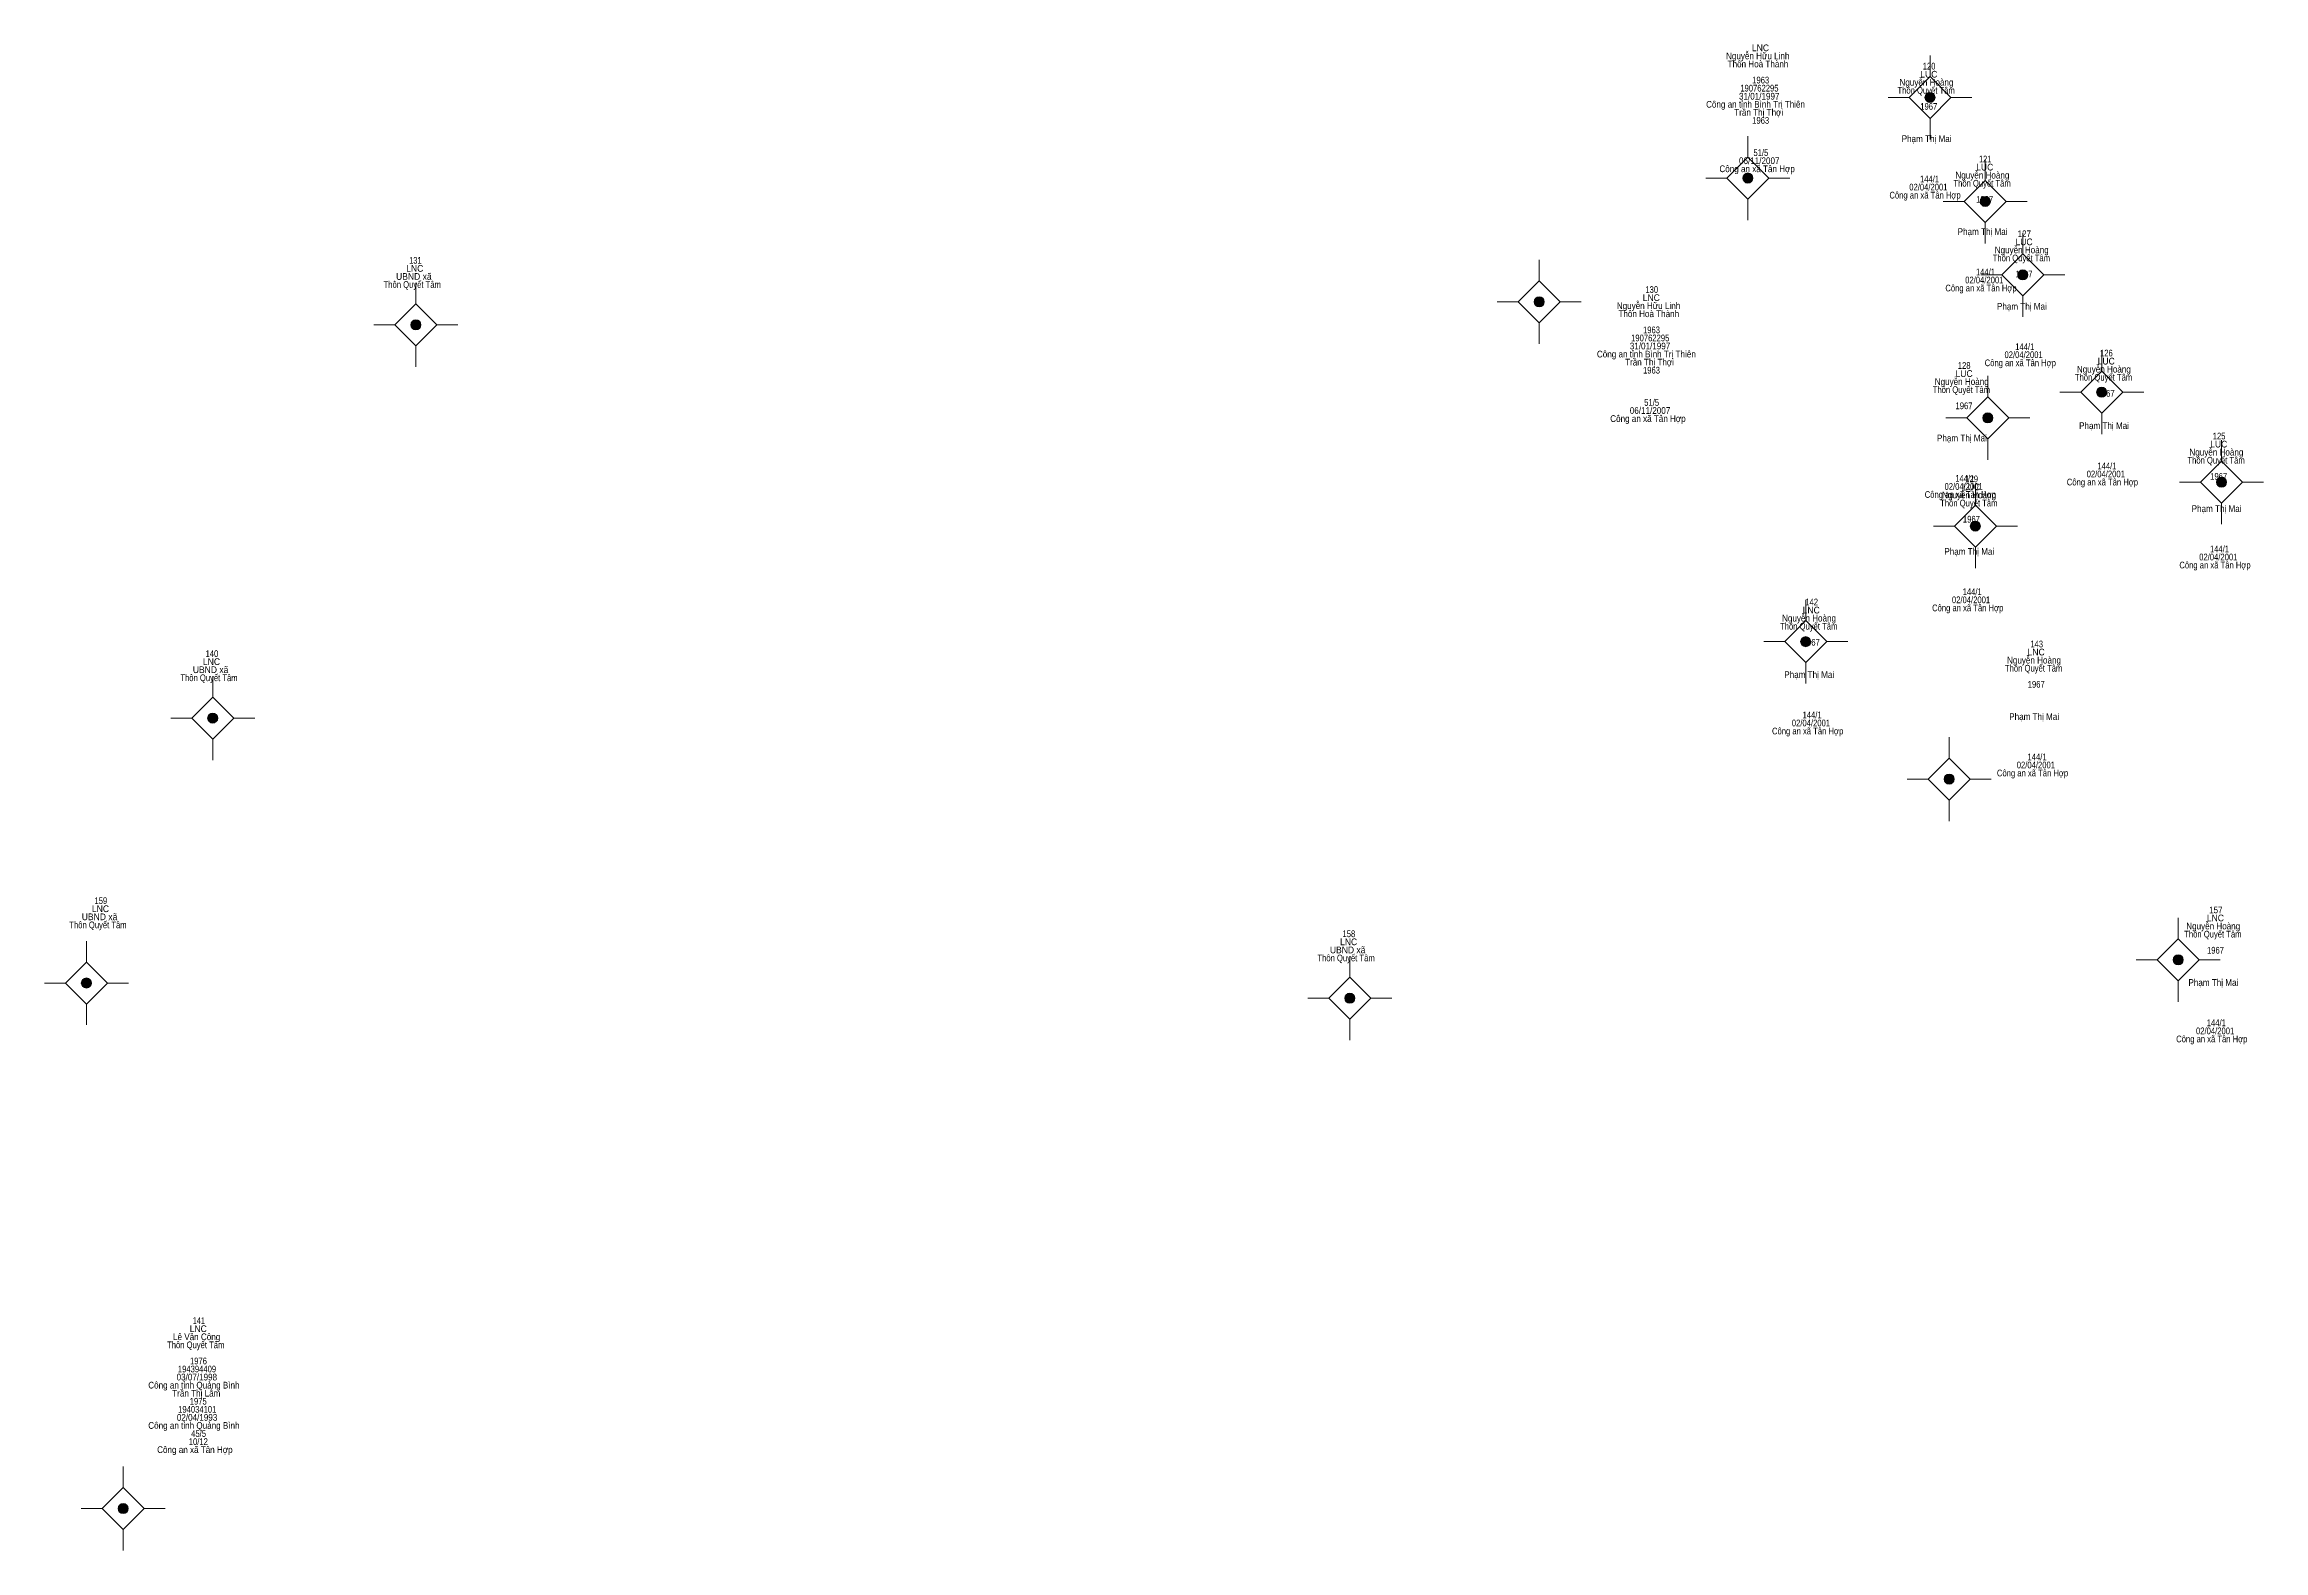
# Model space of a CAD drawing. Header units: metres. Extents: x 548452 to 551009, y 1840956 to 1844548.
# Drawn here: x 550754.1 to 550886.2, y 1841491.5 to 1841581.1 of the extents above; entities that cross this region are included whole.
import ezdxf
from ezdxf.enums import TextEntityAlignment as Align

# ---------------------------------------------------------------- set-up
doc = ezdxf.new("R2010")
doc.units = ezdxf.units.M
doc.header["$LTSCALE"] = 0.16
doc.layers.add('11', color=7, linetype='Continuous', lineweight=13)
doc.layers.add('15', color=7, linetype='Continuous')

msp = doc.modelspace()

# ---------------------------------------------------------------- hatches: boundary and pattern name
at = {"layer": '11'}
for points in [[(550866.6095, 1841577.99, 1), (550866.0095, 1841577.99, 1)], [(550855.7695, 1841573.19, 1), (550855.1695, 1841573.19, 1)], [(550869.8995, 1841571.8, 1), (550869.2995, 1841571.8, 1)], [(550872.1295, 1841567.42, 1), (550871.5295, 1841567.42, 1)], [(550843.3495, 1841565.82, 1), (550842.7495, 1841565.82, 1)], [(550776.4795, 1841564.45, 1), (550775.8795, 1841564.45, 1)], [(550876.8295, 1841560.44, 1), (550876.2295, 1841560.44, 1)], [(550870.0495, 1841558.91, 1), (550869.4495, 1841558.91, 1)], [(550883.9695, 1841555.08, 1), (550883.3695, 1841555.08, 1)], [(550869.3095, 1841552.47, 1), (550868.7095, 1841552.47, 1)], [(550859.2095, 1841545.59, 1), (550858.6095, 1841545.59, 1)], [(550764.3795, 1841541.04, 1), (550763.7795, 1841541.04, 1)], [(550867.7495, 1841537.41, 1), (550867.1495, 1841537.41, 1)], [(550881.3895, 1841526.65, 1), (550880.7895, 1841526.65, 1)], [(550756.8595, 1841525.27, 1), (550756.2595, 1841525.27, 1)], [(550832.0695, 1841524.36, 1), (550831.4695, 1841524.36, 1)], [(550759.0495, 1841493.98, 1), (550758.4495, 1841493.98, 1)]]:
    msp.add_hatch(color=256, dxfattribs=at).paths.add_polyline_path(points)

# ---------------------------------------------------------------- linework, layer by layer
for p, q in [((550866.31, 1841580.49), (550866.31, 1841579.24)), ((550865.06, 1841577.99), (550863.81, 1841577.99)), ((550868.81, 1841577.99), (550867.56, 1841577.99)), ((550866.31, 1841576.74), (550866.31, 1841575.49)), ((550855.47, 1841575.69), (550855.47, 1841574.44)), ((550869.6, 1841574.3), (550869.6, 1841573.05)), ((550854.22, 1841573.19), (550852.97, 1841573.19)), ((550857.97, 1841573.19), (550856.72, 1841573.19)), ((550855.47, 1841571.94), (550855.47, 1841570.69)), ((550868.35, 1841571.8), (550867.1, 1841571.8)), ((550872.1, 1841571.8), (550870.85, 1841571.8)), ((550869.6, 1841570.55), (550869.6, 1841569.3)), ((550871.83, 1841569.92), (550871.83, 1841568.67)), ((550843.05, 1841568.32), (550843.05, 1841567.07)), ((550870.58, 1841567.42), (550869.33, 1841567.42)), ((550874.33, 1841567.42), (550873.08, 1841567.42)), ((550776.18, 1841566.95), (550776.18, 1841565.7)), ((550871.83, 1841566.17), (550871.83, 1841564.92)), ((550841.8, 1841565.82), (550840.55, 1841565.82)), ((550843.05, 1841564.57), (550843.05, 1841563.32)), ((550845.55, 1841565.82), (550844.3, 1841565.82)), ((550774.93, 1841564.45), (550773.68, 1841564.45)), ((550776.18, 1841563.2), (550776.18, 1841561.95)), ((550778.68, 1841564.45), (550777.43, 1841564.45)), ((550876.53, 1841562.94), (550876.53, 1841561.69)), ((550869.75, 1841561.41), (550869.75, 1841560.16)), ((550875.28, 1841560.44), (550874.03, 1841560.44)), ((550879.03, 1841560.44), (550877.78, 1841560.44)), ((550868.5, 1841558.91), (550867.25, 1841558.91)), ((550872.25, 1841558.91), (550871, 1841558.91)), ((550876.53, 1841559.19), (550876.53, 1841557.94)), ((550869.75, 1841557.66), (550869.75, 1841556.41)), ((550883.67, 1841557.58), (550883.67, 1841556.33)), ((550869.01, 1841554.97), (550869.01, 1841553.72)), ((550882.42, 1841555.08), (550881.17, 1841555.08)), ((550886.17, 1841555.08), (550884.92, 1841555.08)), ((550883.67, 1841553.83), (550883.67, 1841552.58)), ((550867.76, 1841552.47), (550866.51, 1841552.47)), ((550871.51, 1841552.47), (550870.26, 1841552.47)), ((550869.01, 1841551.22), (550869.01, 1841549.97)), ((550858.91, 1841548.09), (550858.91, 1841546.84)), ((550857.66, 1841545.59), (550856.41, 1841545.59)), ((550861.41, 1841545.59), (550860.16, 1841545.59)), ((550764.08, 1841543.54), (550764.08, 1841542.29)), ((550858.91, 1841544.34), (550858.91, 1841543.09)), ((550762.83, 1841541.04), (550761.58, 1841541.04)), ((550766.58, 1841541.04), (550765.33, 1841541.04)), ((550764.08, 1841539.79), (550764.08, 1841538.54)), ((550867.45, 1841539.91), (550867.45, 1841538.66)), ((550866.2, 1841537.41), (550864.95, 1841537.41)), ((550869.95, 1841537.41), (550868.7, 1841537.41)), ((550867.45, 1841536.16), (550867.45, 1841534.91)), ((550881.09, 1841529.15), (550881.09, 1841527.9)), ((550756.56, 1841527.77), (550756.56, 1841526.52)), ((550831.77, 1841526.86), (550831.77, 1841525.61)), ((550879.84, 1841526.65), (550878.59, 1841526.65)), ((550883.59, 1841526.65), (550882.34, 1841526.65)), ((550755.31, 1841525.27), (550754.06, 1841525.27)), ((550759.06, 1841525.27), (550757.81, 1841525.27)), ((550881.09, 1841525.4), (550881.09, 1841524.15)), ((550756.56, 1841524.02), (550756.56, 1841522.77)), ((550830.52, 1841524.36), (550829.27, 1841524.36)), ((550834.27, 1841524.36), (550833.02, 1841524.36)), ((550831.77, 1841523.11), (550831.77, 1841521.86)), ((550758.75, 1841496.48), (550758.75, 1841495.23)), ((550757.5, 1841493.98), (550756.25, 1841493.98)), ((550761.25, 1841493.98), (550760, 1841493.98)), ((550758.75, 1841492.73), (550758.75, 1841491.48))]:
    msp.add_line(p, q, dxfattribs=at)
for points in [[(550866.31, 1841579.24), (550865.06, 1841577.99), (550866.31, 1841576.74), (550867.56, 1841577.99)], [(550855.47, 1841574.44), (550854.22, 1841573.19), (550855.47, 1841571.94), (550856.72, 1841573.19)], [(550869.6, 1841573.05), (550868.35, 1841571.8), (550869.6, 1841570.55), (550870.85, 1841571.8)], [(550871.83, 1841568.67), (550870.58, 1841567.42), (550871.83, 1841566.17), (550873.08, 1841567.42)], [(550843.05, 1841567.07), (550841.8, 1841565.82), (550843.05, 1841564.57), (550844.3, 1841565.82)], [(550776.18, 1841565.7), (550774.93, 1841564.45), (550776.18, 1841563.2), (550777.43, 1841564.45)], [(550876.53, 1841561.69), (550875.28, 1841560.44), (550876.53, 1841559.19), (550877.78, 1841560.44)], [(550869.75, 1841560.16), (550868.5, 1841558.91), (550869.75, 1841557.66), (550871, 1841558.91)], [(550883.67, 1841556.33), (550882.42, 1841555.08), (550883.67, 1841553.83), (550884.92, 1841555.08)], [(550869.01, 1841553.72), (550867.76, 1841552.47), (550869.01, 1841551.22), (550870.26, 1841552.47)], [(550858.91, 1841546.84), (550857.66, 1841545.59), (550858.91, 1841544.34), (550860.16, 1841545.59)], [(550764.08, 1841542.29), (550762.83, 1841541.04), (550764.08, 1841539.79), (550765.33, 1841541.04)], [(550867.45, 1841538.66), (550866.2, 1841537.41), (550867.45, 1841536.16), (550868.7, 1841537.41)], [(550881.09, 1841527.9), (550879.84, 1841526.65), (550881.09, 1841525.4), (550882.34, 1841526.65)], [(550756.56, 1841526.52), (550755.31, 1841525.27), (550756.56, 1841524.02), (550757.81, 1841525.27)], [(550831.77, 1841525.61), (550830.52, 1841524.36), (550831.77, 1841523.11), (550833.02, 1841524.36)], [(550758.75, 1841495.23), (550757.5, 1841493.98), (550758.75, 1841492.73), (550760, 1841493.98)]]:
    msp.add_lwpolyline(points, close=True, dxfattribs=at)
for centre in [(550866.3095, 1841577.99), (550855.4695, 1841573.19), (550869.5995, 1841571.8), (550871.8295, 1841567.42), (550843.0495, 1841565.82), (550776.1795, 1841564.45), (550876.5295, 1841560.44), (550869.7495, 1841558.91), (550883.6695, 1841555.08), (550869.0095, 1841552.47), (550858.9095, 1841545.59), (550764.0795, 1841541.04), (550867.4495, 1841537.41), (550881.0895, 1841526.65), (550756.5595, 1841525.27), (550831.7695, 1841524.36), (550758.7495, 1841493.98)]:
    msp.add_circle(centre, 0.3, dxfattribs=at)

# ---------------------------------------------------------------- texts
at = {"layer": '15'}
for s, width, p in [('Nguyễn Hữu Linh', 0.9, (550856.055, 1841580.26)), ('LNC', 0.95, (550856.22, 1841580.74)), ('Thôn Hoà Thành', 0.9, (550856.07, 1841579.78)), ('1963', 0.85, (550856.23, 1841578.82)), ('Nguyễn Hoàng', 0.9, (550866.1, 1841578.69)), ('LUC', 0.95, (550866.24, 1841579.17)), ('120', 0.85, (550866.255, 1841579.65)), ('Công an tỉnh Bình Trị Thiên', 0.9, (550855.925, 1841577.38)), ('31/01/1997', 0.9, (550856.145, 1841577.86)), ('190762295', 0.85, (550856.155, 1841578.34)), ('Thôn Quyết Tâm', 0.85, (550866.08, 1841578.21)), ('Trần Thị Thợi', 0.9, (550856.115, 1841576.9)), ('1963', 0.85, (550856.23, 1841576.42)), ('1967', 0.85, (550866.235, 1841577.25)), ('Phạm Thị Mai', 0.9, (550866.11, 1841575.33)), ('Công an xã Tân Hợp', 0.9, (550856.02, 1841573.54)), ('06/11/2007', 0.9, (550856.145, 1841574.02)), ('51/5', 0.85, (550856.24, 1841574.5)), ('LUC', 0.95, (550869.57, 1841573.64)), ('121', 0.8, (550869.595, 1841574.12)), (' 02/04/2001', 0.85, (550866.15, 1841572.45)), (' 144/1', 0.85, (550866.22, 1841572.93)), ('Thôn Quyết Tâm', 0.85, (550869.41, 1841572.68)), ('Nguyễn Hoàng', 0.9, (550869.43, 1841573.16)), (' Công an xã Tân Hợp ', 0.85, (550866.015, 1841571.97)), ('1967', 0.85, (550869.565, 1841571.72)), ('Phạm Thị Mai', 0.9, (550869.44, 1841569.8)), ('127', 0.9, (550871.925, 1841569.67)), ('131', 0.8, (550776.145, 1841568.09)), ('Thôn Quyết Tâm', 0.85, (550871.75, 1841568.23)), ('Nguyễn Hoàng', 0.9, (550871.77, 1841568.71)), ('LUC', 0.95, (550871.91, 1841569.19)), ('UBND xã', 0.95, (550776.055, 1841567.13)), ('LNC', 0.95, (550776.11, 1841567.61)), (' 02/04/2001', 0.85, (550869.48, 1841566.92)), (' 144/1', 0.85, (550869.55, 1841567.4)), ('1967', 0.85, (550871.905, 1841567.27)), ('Thôn Quyết Tâm', 0.85, (550775.96, 1841566.65)), ('Nguyễn Hữu Linh', 0.9, (550849.555, 1841565.39)), ('LNC', 0.95, (550849.72, 1841565.87)), ('130', 0.85, (550849.745, 1841566.35)), (' Công an xã Tân Hợp ', 0.85, (550869.345, 1841566.44)), ('Thôn Hoà Thành', 0.9, (550849.57, 1841564.91)), ('Phạm Thị Mai', 0.9, (550871.78, 1841565.35)), ('31/01/1997', 0.9, (550849.645, 1841562.99)), ('190762295', 0.85, (550849.655, 1841563.47)), ('1963', 0.85, (550849.73, 1841563.95)), (' 144/1', 0.85, (550871.89, 1841562.95)), ('Công an tỉnh Bình Trị Thiên', 0.9, (550849.425, 1841562.51)), ('Trần Thị Thợi', 0.9, (550849.615, 1841562.03)), ('1963', 0.85, (550849.73, 1841561.55)), ('128', 0.85, (550868.345, 1841561.83)), (' Công an xã Tân Hợp ', 0.85, (550871.685, 1841561.99)), (' 02/04/2001', 0.85, (550871.82, 1841562.47)), ('Nguyễn Hoàng', 0.9, (550876.66, 1841561.61)), ('LUC', 0.95, (550876.8, 1841562.09)), ('126', 0.85, (550876.81, 1841562.57)), ('Thôn Quyết Tâm', 0.85, (550868.18, 1841560.39)), ('Nguyễn Hoàng', 0.9, (550868.2, 1841560.87)), ('LUC', 0.95, (550868.34, 1841561.35)), ('Thôn Quyết Tâm', 0.85, (550876.64, 1841561.13)), ('1967', 0.85, (550876.795, 1841560.17)), ('06/11/2007', 0.9, (550849.645, 1841559.15)), ('51/5', 0.85, (550849.74, 1841559.63)), ('1967', 0.85, (550868.335, 1841559.43)), ('Công an xã Tân Hợp', 0.9, (550849.52, 1841558.67)), ('Phạm Thị Mai', 0.9, (550868.21, 1841557.51)), ('Phạm Thị Mai', 0.9, (550876.67, 1841558.25)), ('125', 0.85, (550883.52, 1841557.63)), ('Thôn Quyết Tâm', 0.85, (550883.34, 1841556.19)), ('Nguyễn Hoàng', 0.9, (550883.36, 1841556.67)), ('LUC', 0.95, (550883.5, 1841557.15)), (' 144/1', 0.85, (550868.32, 1841555.11)), ('129', 0.85, (550868.79, 1841555.08)), (' Công an xã Tân Hợp ', 0.85, (550876.575, 1841554.89)), (' 02/04/2001', 0.85, (550876.71, 1841555.37)), (' 144/1', 0.85, (550876.78, 1841555.85)), ('1967', 0.85, (550883.495, 1841555.23)), (' Công an xã Tân Hợp ', 0.85, (550868.115, 1841554.15)), ('Thôn Quyết Tâm', 0.85, (550868.62, 1841553.64)), ('Nguyễn Hoàng', 0.9, (550868.64, 1841554.12)), (' 02/04/2001', 0.85, (550868.25, 1841554.63)), ('LUC', 0.95, (550868.78, 1841554.6)), ('1967', 0.85, (550868.775, 1841552.68)), ('Phạm Thị Mai', 0.9, (550883.37, 1841553.31)), (' 144/1', 0.85, (550883.48, 1841550.91)), ('Phạm Thị Mai', 0.9, (550868.65, 1841550.76)), (' Công an xã Tân Hợp ', 0.85, (550883.275, 1841549.95)), (' 02/04/2001', 0.85, (550883.41, 1841550.43)), (' 144/1', 0.85, (550868.76, 1841548.36)), ('LNC', 0.95, (550859.24, 1841547.27)), ('142', 0.85, (550859.265, 1841547.75)), (' Công an xã Tân Hợp ', 0.85, (550868.555, 1841547.4)), (' 02/04/2001', 0.85, (550868.69, 1841547.88)), ('Thôn Quyết Tâm', 0.85, (550859.09, 1841546.31)), ('Nguyễn Hoàng', 0.9, (550859.11, 1841546.79)), ('140', 0.85, (550764.035, 1841544.68)), ('1967', 0.85, (550859.245, 1841545.35)), ('Nguyễn Hoàng', 0.9, (550872.5, 1841544.29)), ('LNC', 0.95, (550872.63, 1841544.77)), ('143', 0.85, (550872.66, 1841545.25)), ('Thôn Quyết Tâm', 0.85, (550763.86, 1841543.24)), ('UBND xã', 0.95, (550763.955, 1841543.72)), ('LNC', 0.95, (550764.01, 1841544.2)), ('Phạm Thị Mai', 0.9, (550859.12, 1841543.43)), ('Thôn Quyết Tâm', 0.85, (550872.48, 1841543.81)), ('1967', 0.85, (550872.635, 1841542.85)), (' 02/04/2001', 0.85, (550859.16, 1841540.55)), (' 144/1', 0.85, (550859.23, 1841541.03)), ('Phạm Thị Mai', 0.9, (550872.51, 1841540.93)), (' Công an xã Tân Hợp ', 0.85, (550859.025, 1841540.07)), (' 02/04/2001', 0.85, (550872.55, 1841538.05)), (' 144/1', 0.85, (550872.62, 1841538.53)), (' Công an xã Tân Hợp ', 0.85, (550872.415, 1841537.57)), ('159', 0.85, (550757.42, 1841529.97)), ('Thôn Quyết Tâm', 0.85, (550757.25, 1841528.53)), ('UBND xã', 0.95, (550757.345, 1841529.01)), ('LNC', 0.95, (550757.4, 1841529.49)), ('Nguyễn Hoàng', 0.9, (550883.17, 1841528.46)), ('LNC', 0.95, (550883.3, 1841528.94)), ('157', 0.9, (550883.325, 1841529.42)), ('LNC', 0.95, (550831.7, 1841527.52)), ('158', 0.85, (550831.715, 1841528)), ('Thôn Quyết Tâm', 0.85, (550883.15, 1841527.98)), ('Thôn Quyết Tâm', 0.85, (550831.55, 1841526.56)), ('UBND xã', 0.95, (550831.645, 1841527.04)), ('1967', 0.85, (550883.305, 1841527.02)), ('Phạm Thị Mai', 0.9, (550883.18, 1841525.1)), (' 02/04/2001', 0.85, (550883.22, 1841522.22)), (' 144/1', 0.85, (550883.29, 1841522.7)), (' Công an xã Tân Hợp ', 0.85, (550883.085, 1841521.74)), ('141', 0.8, (550763.255, 1841504.97)), ('Thôn Quyết Tâm', 0.85, (550763.07, 1841503.53)), ('Lê Văn Công', 0.9, (550763.125, 1841504.01)), ('LNC', 0.95, (550763.22, 1841504.49)), ('194394409', 0.85, (550763.145, 1841502.09)), ('1976', 0.85, (550763.23, 1841502.57)), ('Công an tỉnh Quảng Bình', 0.9, (550762.96, 1841501.13)), ('03/07/1998', 0.9, (550763.135, 1841501.61)), ('Trần Thị Lâm', 0.9, (550763.105, 1841500.65)), ('194034101', 0.85, (550763.16, 1841499.69)), ('1975', 0.85, (550763.22, 1841500.17)), ('Công an tỉnh Quảng Bình', 0.9, (550762.96, 1841498.73)), ('02/04/1993', 0.9, (550763.15, 1841499.21)), ('45/5', 0.85, (550763.24, 1841498.25)), ('Công an xã Tân Hợp', 0.9, (550763.02, 1841497.29)), ('10/12', 0.85, (550763.225, 1841497.77))]:
    msp.add_text(s, height=0.4, dxfattribs=dict(at, width=width)).set_placement(p, align=Align.CENTER)

doc.saveas('drawing.dxf')
